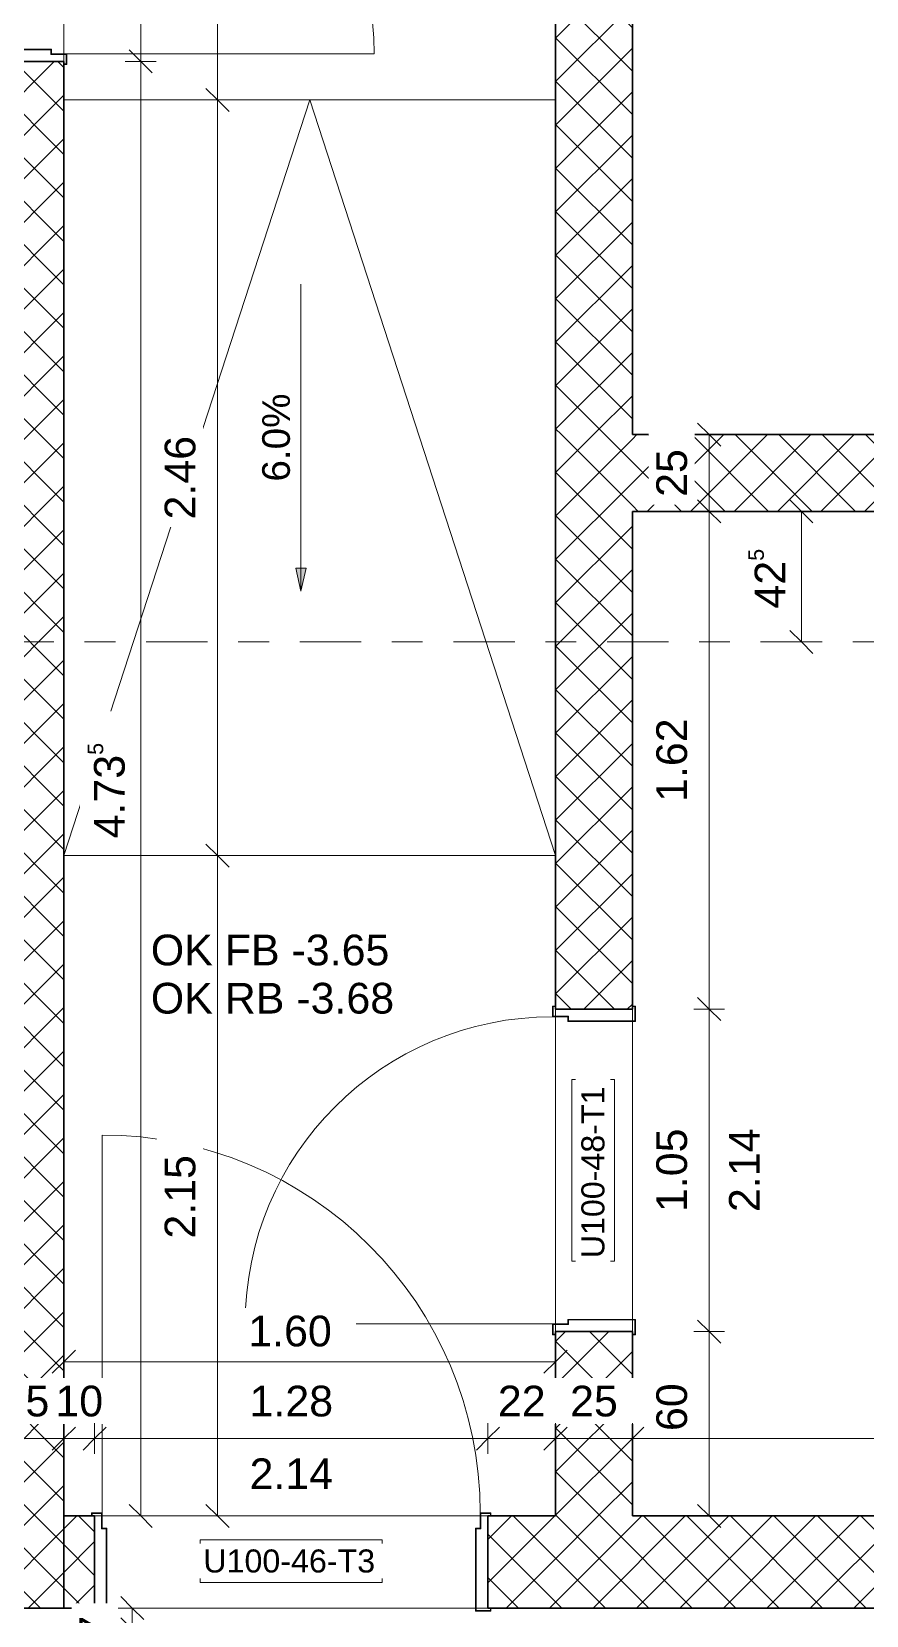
# Model space of a CAD drawing. Header units: metres. Extents: x -35.6 to 33, y -21.5 to 5.9.
# Drawn here: x 16.47 to 19.18, y -2.38 to 2.78 of the extents above; entities that cross this region are included whole.
import ezdxf

# ---------------------------------------------------------------- set-up
doc = ezdxf.new("R2010")
doc.units = ezdxf.units.M
doc.linetypes.add('_Rasterlinie_', pattern=[0.375, 0.2, -0.05, 0.075, -0.05])
doc.linetypes.add('Grundrissdarstellung Sturz', pattern=[0.25, 0.15, -0.05, 0, -0.05])
for name, color, linetype, lineweight in [('A-____-____-DIMS', 7, 'Continuous', 5), ('A-____-____-DIMS-50', 7, 'Continuous', 5), ('A-DETL-GENF-OTLN', 7, 'Continuous', 9), ('A-DOOR-____-IDEN', 7, 'Continuous', 5), ('A-DOOR-____-OTLN', 7, 'Continuous', 9), ('A-DOOR-FRAM-MCUT', 7, 'Continuous', 9), ('A-DOOR-OPNG-OTLN', 7, 'Continuous', 9), ('A-FLOR-____-OTLN', 7, 'Continuous', 9), ('A-WALL-____-MCUT', 7, 'Continuous', 35), ('A-WALL-____-PATT', 7, 'Continuous', 35), ('G-____-____-DIMS', 7, 'Continuous', 5), ('S-GRID-____-OTLN', 7, 'Continuous', 5)]:
    doc.layers.add(name, color=color, linetype=linetype, lineweight=lineweight)
doc.styles.add('Arial', font='arial.ttf', dxfattribs={"height": 0.1})
doc.styles.add('Arial_1', font='arial.ttf', dxfattribs={"height": 0.075})
doc.styles.add('Arial_3', font='arial.ttf', dxfattribs={"height": 0.09})
doc.dimstyles.new('Arial_2_00mm_fein', dxfattribs={"dimscale": 0.3048, "dimtxt": 0.102026, "dimasz": 0.246063, "dimexe": 0.164042, "dimexo": 0.0625, "dimgap": 0.123031, "dimtad": 1, "dimdec": 1, "dimlfac": 100, "dimrnd": 0.5, "dimdsep": 46, "dimtxsty": 'Arial', "dimblk1": 'OBLIQUE', "dimblk2": 'OBLIQUE', "dimsah": 1, "dimcen": 0.09, "dimazin": 0, "dimtfac": 1, "dimtdec": 4, "dimtix": 1, "dimtmove": 2, "dimatfit": 3, "dimfxl": 0.164042, "dimfxlon": 1, "dimtvp": 1, "dimtfill": 1, "dimtolj": 1, "dimtzin": 0, "dimarcsym": 2})
doc.dimstyles.new('Arial_2_00mm_fein_1', dxfattribs={"dimscale": 0.3048, "dimtxt": 0.102026, "dimasz": 0.246063, "dimexe": 0.164042, "dimexo": 0.0625, "dimgap": 0.123031, "dimtad": 1, "dimrnd": 0.005, "dimzin": 0, "dimdsep": 46, "dimtxsty": 'Arial', "dimblk1": 'OBLIQUE', "dimblk2": 'OBLIQUE', "dimsah": 1, "dimcen": 0.09, "dimazin": 0, "dimtfac": 1, "dimtdec": 4, "dimtix": 1, "dimtmove": 0, "dimatfit": 3, "dimfxl": 0.164042, "dimfxlon": 1, "dimtvp": 1, "dimtfill": 1, "dimtolj": 1, "dimtzin": 0, "dimarcsym": 2})
doc.dimstyles.new('Arial_2_00mm_fein_2', dxfattribs={"dimscale": 0.3048, "dimtxt": 0.102026, "dimasz": 0.246063, "dimexe": 0.164042, "dimexo": 0.0625, "dimgap": 0.123031, "dimtad": 1, "dimdec": 1, "dimlfac": 100, "dimrnd": 0.5, "dimdsep": 46, "dimtxsty": 'Arial', "dimblk1": 'OBLIQUE', "dimblk2": 'OBLIQUE', "dimsah": 1, "dimcen": 0.09, "dimazin": 0, "dimtfac": 1, "dimtdec": 4, "dimtix": 1, "dimtmove": 0, "dimatfit": 3, "dimfxl": 0.164042, "dimfxlon": 1, "dimtvp": 1, "dimtfill": 1, "dimtolj": 1, "dimtzin": 0, "dimarcsym": 2})
doc.dimstyles.new('SUB_Rohbau_fein', dxfattribs={"dimscale": 0.3048, "dimtxt": 0.102026, "dimasz": 0.246063, "dimexe": 0.164042, "dimexo": 0.0625, "dimgap": 0.123031, "dimtad": 1, "dimdec": 1, "dimlfac": 100, "dimrnd": 0.5, "dimdsep": 46, "dimtxsty": 'Arial', "dimblk1": 'OBLIQUE', "dimblk2": 'OBLIQUE', "dimsah": 1, "dimcen": 0.09, "dimazin": 0, "dimtfac": 1, "dimtdec": 4, "dimtix": 1, "dimtmove": 0, "dimatfit": 3, "dimfxl": 0.164042, "dimfxlon": 1, "dimtvp": 1, "dimtfill": 1, "dimtolj": 1, "dimtzin": 0, "dimarcsym": 2})
doc.dimstyles.new('SUB_Rohbau_fein_1', dxfattribs={"dimscale": 0.3048, "dimtxt": 0.102026, "dimasz": 0.246063, "dimexe": 0.164042, "dimexo": 0.0625, "dimgap": 0.123031, "dimtad": 1, "dimrnd": 0.005, "dimzin": 0, "dimdsep": 46, "dimtxsty": 'Arial', "dimblk1": 'OBLIQUE', "dimblk2": 'OBLIQUE', "dimsah": 1, "dimcen": 0.09, "dimazin": 0, "dimtfac": 1, "dimtdec": 4, "dimtix": 1, "dimtmove": 0, "dimatfit": 3, "dimfxl": 0.164042, "dimfxlon": 1, "dimtvp": 1, "dimtfill": 1, "dimtolj": 1, "dimtzin": 0, "dimarcsym": 2})
doc.dimstyles.new('SUB_Rohbau_fein_2', dxfattribs={"dimscale": 0.3048, "dimtxt": 0.102026, "dimasz": 0.246063, "dimexe": 0.164042, "dimexo": 0.0625, "dimgap": 0.123031, "dimtad": 1, "dimrnd": 0.005, "dimzin": 0, "dimdsep": 46, "dimtxsty": 'Arial', "dimblk1": 'OBLIQUE', "dimblk2": 'OBLIQUE', "dimsah": 1, "dimcen": 0.09, "dimazin": 0, "dimtfac": 1, "dimtdec": 4, "dimtix": 1, "dimtmove": 2, "dimatfit": 3, "dimfxl": 0.164042, "dimfxlon": 1, "dimtvp": 1, "dimtfill": 1, "dimtolj": 1, "dimtzin": 0, "dimarcsym": 2})
doc.dimstyles.new('SUB_Rohbau_fein_3', dxfattribs={"dimscale": 0.3048, "dimtxt": 0.102026, "dimasz": 0.246063, "dimexe": 0.164042, "dimexo": 0.0625, "dimgap": 0.123031, "dimtad": 1, "dimdec": 1, "dimlfac": 100, "dimrnd": 0.5, "dimdsep": 46, "dimtxsty": 'Arial', "dimblk1": 'OBLIQUE', "dimblk2": 'OBLIQUE', "dimsah": 1, "dimcen": 0.09, "dimazin": 0, "dimtfac": 1, "dimtdec": 4, "dimtix": 1, "dimtmove": 2, "dimatfit": 3, "dimfxl": 0.164042, "dimfxlon": 1, "dimtvp": 1, "dimtfill": 1, "dimtolj": 1, "dimtzin": 0, "dimarcsym": 2})
pattern_1 = [(45, (0, 0), (-0.07071068, 0.07071068), []), (135, (0, 0), (-0.07071068, -0.07071068), [])]

# ---------------------------------------------------------------- blocks, each defined once
blk = doc.blocks.new('TU DF 1 - Stahlzarge - stumpf einschlagend - ML - 1050 x 2140 - EI30-31610276--01_UG_OK_FFB_AF_ru')
at = {"layer": 'A-DOOR-____-OTLN', "linetype": 'Grundrissdarstellung Sturz'}
for p, q in [((-0.525, 0.125), (0.525, 0.125)), ((-0.525, -0.125), (0.525, -0.125))]:
    blk.add_line(p, q, dxfattribs=at)
at = {"layer": 'A-DOOR-FRAM-MCUT'}
for p, q in [((-0.5, 0.135), (-0.535, 0.135)), ((-0.535, 0.135), (-0.535, 0.125)), ((-0.533, 0.125), (-0.533, 0.133)), ((-0.533, 0.133), (-0.502, 0.133)), ((-0.502, 0.133), (-0.502, 0.083)), ((-0.5, 0.085), (-0.5, 0.135)), ((0.535, 0.135), (0.5, 0.135)), ((0.5, 0.135), (0.5, 0.085)), ((0.502, 0.083), (0.502, 0.133)), ((0.502, 0.133), (0.533, 0.133)), ((0.533, 0.133), (0.533, 0.125)), ((0.535, 0.125), (0.535, 0.135)), ((-0.502, 0.083), (-0.487, 0.083)), ((-0.485, 0.085), (-0.5, 0.085)), ((-0.487, 0.083), (-0.487, -0.133)), ((-0.485, -0.135), (-0.485, 0.085)), ((0.5, 0.085), (0.485, 0.085)), ((0.485, 0.085), (0.485, -0.135)), ((0.487, -0.133), (0.487, 0.083)), ((0.487, 0.083), (0.502, 0.083)), ((-0.535, -0.125), (-0.535, -0.135)), ((-0.535, -0.135), (-0.485, -0.135)), ((-0.533, -0.133), (-0.533, -0.125)), ((-0.487, -0.133), (-0.533, -0.133)), ((0.485, -0.135), (0.535, -0.135)), ((0.533, -0.133), (0.487, -0.133)), ((0.533, -0.125), (0.533, -0.133)), ((0.535, -0.135), (0.535, -0.125))]:
    blk.add_line(p, q, dxfattribs=at)
at = {"layer": 'A-DOOR-OPNG-OTLN'}
blk.add_line((0.5, 0.135), (0.5, 1.135), dxfattribs=at)
blk.add_arc((0.5, 0.135), 1, 90, 180, dxfattribs=at)
blk = doc.blocks.new('TU DF 1 - Stahlzarge - stumpf einschlagend - ML - 1280 x 2140 - EI30-selbstschliessend-31610309--01_UG_OK_FFB_AF_ru')
at = {"layer": 'A-DOOR-FRAM-MCUT'}
for p, q in [((-0.65, 0.16), (-0.6, 0.16)), ((-0.65, 0.15), (-0.65, 0.16)), ((-0.648, 0.158), (-0.648, 0.15)), ((-0.602, 0.158), (-0.648, 0.158)), ((-0.602, -0.108), (-0.602, 0.158)), ((-0.6, 0.16), (-0.6, -0.11)), ((0.6, 0.16), (0.65, 0.16)), ((0.6, -0.11), (0.6, 0.16)), ((0.602, 0.158), (0.602, -0.108)), ((0.648, 0.158), (0.602, 0.158)), ((0.648, 0.15), (0.648, 0.158)), ((0.65, 0.16), (0.65, 0.15)), ((-0.65, -0.16), (-0.65, -0.15)), ((-0.648, -0.15), (-0.648, -0.158)), ((-0.617, -0.108), (-0.602, -0.108)), ((-0.617, -0.158), (-0.617, -0.108)), ((-0.615, -0.11), (-0.615, -0.16)), ((-0.6, -0.11), (-0.615, -0.11)), ((0.615, -0.11), (0.6, -0.11)), ((0.602, -0.108), (0.617, -0.108)), ((0.615, -0.16), (0.615, -0.11)), ((0.617, -0.108), (0.617, -0.158)), ((0.648, -0.158), (0.648, -0.15)), ((0.65, -0.15), (0.65, -0.16)), ((-0.615, -0.16), (-0.65, -0.16)), ((-0.648, -0.158), (-0.617, -0.158)), ((0.65, -0.16), (0.615, -0.16)), ((0.617, -0.158), (0.648, -0.158))]:
    blk.add_line(p, q, dxfattribs=at)
at = {"layer": 'A-DOOR-OPNG-OTLN'}
blk.add_line((0.615, -0.16), (0.615, -1.39), dxfattribs=at)
blk.add_arc((0.615, -0.16), 1.23, 180, 270, dxfattribs=at)
blk = doc.blocks.new('TU DF 1 - Stahlzarge - stumpf einschlagend - ML - 1050 x 2140 - EI30-31636226--01_UG_OK_FFB_AF_ru')
at = {"layer": 'A-DOOR-____-OTLN', "linetype": 'Grundrissdarstellung Sturz'}
for p, q in [((-0.525, 0.125), (0.525, 0.125)), ((-0.525, -0.125), (0.525, -0.125))]:
    blk.add_line(p, q, dxfattribs=at)
at = {"layer": 'A-DOOR-FRAM-MCUT'}
for p, q in [((-0.535, 0.135), (-0.485, 0.135)), ((-0.535, 0.125), (-0.535, 0.135)), ((-0.533, 0.133), (-0.533, 0.125)), ((-0.487, 0.133), (-0.533, 0.133)), ((-0.487, -0.083), (-0.487, 0.133)), ((-0.485, 0.135), (-0.485, -0.085)), ((0.485, 0.135), (0.535, 0.135)), ((0.485, -0.085), (0.485, 0.135)), ((0.487, 0.133), (0.487, -0.083)), ((0.533, 0.133), (0.487, 0.133)), ((0.533, 0.125), (0.533, 0.133)), ((0.535, 0.135), (0.535, 0.125)), ((-0.502, -0.083), (-0.487, -0.083)), ((-0.502, -0.133), (-0.502, -0.083)), ((-0.5, -0.085), (-0.5, -0.135)), ((-0.485, -0.085), (-0.5, -0.085)), ((0.5, -0.085), (0.485, -0.085)), ((0.487, -0.083), (0.502, -0.083)), ((0.5, -0.135), (0.5, -0.085)), ((0.502, -0.083), (0.502, -0.133)), ((-0.535, -0.135), (-0.535, -0.125)), ((-0.5, -0.135), (-0.535, -0.135)), ((-0.533, -0.125), (-0.533, -0.133)), ((-0.533, -0.133), (-0.502, -0.133)), ((0.535, -0.135), (0.5, -0.135)), ((0.502, -0.133), (0.533, -0.133)), ((0.533, -0.133), (0.533, -0.125)), ((0.535, -0.125), (0.535, -0.135))]:
    blk.add_line(p, q, dxfattribs=at)
at = {"layer": 'A-DOOR-OPNG-OTLN'}
blk.add_line((0.5, -0.135), (0.5, -1.135), dxfattribs=at)
blk.add_arc((0.5, -0.135), 1, 180, 270, dxfattribs=at)
blk = doc.blocks.new('Rampenpfeil - Regulär-33622988--01_UG_OK_FFB_AF_ru')
at = {"layer": 'A-DETL-GENF-OTLN'}
for p, q in [((2.4603, 0.8), (0, 1.6)), ((0, 0), (2.4603, 0.8))]:
    blk.add_line(p, q, dxfattribs=at)
blk = doc.blocks.new('DIMBLOCK25--01_UG_OK_FFB_AF_ru')
at = {"layer": 'A-____-____-DIMS-50'}
for p, q in [((18.672, -1.4534), (18.6345, -1.4159)), ((18.672, -1.4534), (18.622, -1.4534)), ((18.672, -2.0534), (18.672, -1.4534)), ((18.672, -1.4534), (18.7095, -1.4909)), ((18.672, -1.4534), (18.722, -1.4534)), ((18.672, -2.0534), (18.622, -2.0534)), ((18.672, -2.0534), (18.6345, -2.0159)), ((18.672, -2.0534), (18.7095, -2.0909)), ((18.672, -2.0534), (18.722, -2.0534))]:
    blk.add_line(p, q, dxfattribs=at)
at = {"layer": 'A-____-____-DIMS-50', "color": 0, "insert": (18.5, -1.777), "char_height": 0.1, "width": 0.186088, "attachment_point": 1, "rotation": 90, "line_spacing_factor": 0.941778, "style": 'Arial', "bg_fill": 3, "box_fill_scale": 1.25, "bg_fill_color": 256, "bg_fill_true_color": 13158600, "bg_fill_transparency": 0}
blk.add_mtext('60', dxfattribs=at)
blk = doc.blocks.new('_Oblique')
at = {"color": 0, "linetype": 'ByBlock', "lineweight": -2}
blk.add_line((-0.5, -0.5), (0.5, 0.5), dxfattribs=at)
blk = doc.blocks.new('DIMBLOCK26--01_UG_OK_FFB_AF_ru')
at = {"layer": 'A-____-____-DIMS-50'}
for p, q in [((18.672, -0.4034), (18.622, -0.4034)), ((18.672, -0.4034), (18.6345, -0.3659)), ((18.672, -1.4534), (18.672, -0.4034)), ((18.672, -0.4034), (18.7095, -0.4409)), ((18.672, -0.4034), (18.722, -0.4034)), ((18.672, -1.4534), (18.6345, -1.4159)), ((18.672, -1.4534), (18.622, -1.4534)), ((18.672, -1.4534), (18.7095, -1.4909)), ((18.672, -1.4534), (18.722, -1.4534))]:
    blk.add_line(p, q, dxfattribs=at)
at = {"layer": 'A-____-____-DIMS-50', "color": 0, "char_height": 0.1, "width": 0.325653, "attachment_point": 1, "rotation": 90, "line_spacing_factor": 0.941778, "style": 'Arial', "bg_fill": 3, "box_fill_scale": 1.25, "bg_fill_color": 256, "bg_fill_true_color": 13158600, "bg_fill_transparency": 0}
for s, insert in [('1.05', (18.5, -1.0641)), ('2.14', (18.7366, -1.0641))]:
    blk.add_mtext(s, dxfattribs=dict(at, insert=insert))
blk = doc.blocks.new('DIMBLOCK27--01_UG_OK_FFB_AF_ru')
at = {"layer": 'A-____-____-DIMS-50'}
for p, q in [((18.672, 1.2166), (18.6345, 1.2541)), ((18.672, 1.2166), (18.622, 1.2166)), ((18.672, -0.4034), (18.672, 1.2166)), ((18.672, 1.2166), (18.7095, 1.1791)), ((18.672, 1.2166), (18.722, 1.2166)), ((18.672, -0.4034), (18.622, -0.4034)), ((18.672, -0.4034), (18.6345, -0.3659)), ((18.672, -0.4034), (18.7095, -0.4409)), ((18.672, -0.4034), (18.722, -0.4034))]:
    blk.add_line(p, q, dxfattribs=at)
at = {"layer": 'A-____-____-DIMS-50', "color": 0, "insert": (18.5, 0.2709), "char_height": 0.1, "width": 0.325653, "attachment_point": 1, "rotation": 90, "line_spacing_factor": 0.941778, "style": 'Arial', "bg_fill": 3, "box_fill_scale": 1.25, "bg_fill_color": 256, "bg_fill_true_color": 13158600, "bg_fill_transparency": 0}
blk.add_mtext('1.62', dxfattribs=at)
blk = doc.blocks.new('DIMBLOCK28--01_UG_OK_FFB_AF_ru')
at = {"layer": 'A-____-____-DIMS-50'}
for p, q in [((18.672, 1.4666), (18.6345, 1.5041)), ((18.672, 1.4666), (18.622, 1.4666)), ((18.672, 1.2166), (18.672, 1.4666)), ((18.672, 1.4666), (18.7095, 1.4291)), ((18.672, 1.4666), (18.722, 1.4666)), ((18.672, 1.2166), (18.6345, 1.2541)), ((18.672, 1.2166), (18.622, 1.2166)), ((18.672, 1.2166), (18.7095, 1.1791)), ((18.672, 1.2166), (18.722, 1.2166))]:
    blk.add_line(p, q, dxfattribs=at)
at = {"layer": 'A-____-____-DIMS-50', "color": 0, "insert": (18.5, 1.264), "char_height": 0.1, "width": 0.186088, "attachment_point": 1, "rotation": 90, "line_spacing_factor": 0.941778, "style": 'Arial', "bg_fill": 3, "box_fill_scale": 1.25, "bg_fill_color": 256, "bg_fill_true_color": 13158600, "bg_fill_transparency": 0}
blk.add_mtext('25', dxfattribs=at)
blk = doc.blocks.new('DIMBLOCK29--01_UG_OK_FFB_AF_ru')
at = {"layer": 'A-____-____-DIMS-50'}
for p, q in [((16.822, 2.6814), (16.772, 2.6814)), ((16.822, 2.6814), (16.7845, 2.7189)), ((16.822, -2.0534), (16.822, 2.6814)), ((16.822, 2.6814), (16.8595, 2.6439)), ((16.822, 2.6814), (16.872, 2.6814)), ((16.822, -2.0534), (16.772, -2.0534)), ((16.822, -2.0534), (16.7845, -2.0159)), ((16.822, -2.0534), (16.8595, -2.0909)), ((16.822, -2.0534), (16.872, -2.0534))]:
    blk.add_line(p, q, dxfattribs=at)
at = {"layer": 'A-____-____-DIMS-50', "color": 0, "insert": (16.65, 0.1523), "char_height": 0.1, "width": 0.388091, "attachment_point": 1, "rotation": 90, "line_spacing_factor": 0.941778, "style": 'Arial', "bg_fill": 3, "box_fill_scale": 1.25, "bg_fill_color": 256, "bg_fill_true_color": 13158600, "bg_fill_transparency": 0}
blk.add_mtext('4.73\\A2\\H0.5x;\\S5^  ;\\H2x;', dxfattribs=at)
blk = doc.blocks.new('DIMBLOCK30--01_UG_OK_FFB_AF_ru')
at = {"layer": 'A-____-____-DIMS-50'}
for p, q in [((16.822, 3.7314), (16.7845, 3.7689)), ((16.822, 3.7314), (16.772, 3.7314)), ((16.822, 2.6814), (16.822, 3.7314)), ((16.822, 3.7314), (16.8595, 3.6939)), ((16.822, 3.7314), (16.872, 3.7314)), ((16.822, 2.6814), (16.772, 2.6814)), ((16.822, 2.6814), (16.7845, 2.7189)), ((16.822, 2.6814), (16.8595, 2.6439)), ((16.822, 2.6814), (16.872, 2.6814))]:
    blk.add_line(p, q, dxfattribs=at)
at = {"layer": 'A-____-____-DIMS-50', "color": 0, "insert": (16.65, 3.0707), "char_height": 0.1, "width": 0.325653, "attachment_point": 1, "rotation": 90, "line_spacing_factor": 0.941778, "style": 'Arial', "bg_fill": 3, "box_fill_scale": 1.25, "bg_fill_color": 256, "bg_fill_true_color": 13158600, "bg_fill_transparency": 0}
blk.add_mtext('1.05', dxfattribs=at)
blk = doc.blocks.new('DIMBLOCK31--01_UG_OK_FFB_AF_ru')
at = {"layer": 'A-____-____-DIMS-50'}
for p, q in [((17.072, 3.9564), (17.0345, 3.9939)), ((17.072, 3.9564), (17.022, 3.9564)), ((17.072, 3.9564), (17.072, 2.5561)), ((17.072, 3.9564), (17.1095, 3.9189)), ((17.072, 3.9564), (17.122, 3.9564)), ((17.072, 2.5561), (17.0345, 2.5936)), ((17.072, 2.5561), (17.022, 2.5561)), ((17.072, 2.5561), (17.1095, 2.5186)), ((17.072, 2.5561), (17.122, 2.5561))]:
    blk.add_line(p, q, dxfattribs=at)
at = {"layer": 'A-____-____-DIMS-50', "color": 0, "insert": (16.9, 3.1206), "char_height": 0.1, "width": 0.325653, "attachment_point": 1, "rotation": 90, "line_spacing_factor": 0.941778, "style": 'Arial', "bg_fill": 3, "box_fill_scale": 1.25, "bg_fill_color": 256, "bg_fill_true_color": 13158600, "bg_fill_transparency": 0}
blk.add_mtext('1.40', dxfattribs=at)
blk = doc.blocks.new('DIMBLOCK32--01_UG_OK_FFB_AF_ru')
at = {"layer": 'A-____-____-DIMS-50'}
for p, q in [((17.072, 2.5561), (17.0345, 2.5936)), ((17.072, 2.5561), (17.022, 2.5561)), ((17.072, 2.5561), (17.072, 0.0961)), ((17.072, 2.5561), (17.1095, 2.5186)), ((17.072, 2.5561), (17.122, 2.5561)), ((17.072, 0.0961), (17.0345, 0.1336)), ((17.072, 0.0961), (17.022, 0.0961)), ((17.072, 0.0961), (17.1095, 0.0586)), ((17.072, 0.0961), (17.122, 0.0961))]:
    blk.add_line(p, q, dxfattribs=at)
at = {"layer": 'A-____-____-DIMS-50', "color": 0, "insert": (16.9, 1.1904), "char_height": 0.1, "width": 0.325653, "attachment_point": 1, "rotation": 90, "line_spacing_factor": 0.941778, "style": 'Arial', "bg_fill": 3, "box_fill_scale": 1.25, "bg_fill_color": 256, "bg_fill_true_color": 13158600, "bg_fill_transparency": 0}
blk.add_mtext('2.46', dxfattribs=at)
blk = doc.blocks.new('DIMBLOCK33--01_UG_OK_FFB_AF_ru')
at = {"layer": 'A-____-____-DIMS-50'}
for p, q in [((17.072, 0.0961), (17.0345, 0.1336)), ((17.072, 0.0961), (17.022, 0.0961)), ((17.072, 0.0961), (17.072, -2.0534)), ((17.072, 0.0961), (17.1095, 0.0586)), ((17.072, 0.0961), (17.122, 0.0961)), ((17.072, -2.0534), (17.022, -2.0534)), ((17.072, -2.0534), (17.0345, -2.0159)), ((17.072, -2.0534), (17.1095, -2.0909)), ((17.072, -2.0534), (17.122, -2.0534))]:
    blk.add_line(p, q, dxfattribs=at)
at = {"layer": 'A-____-____-DIMS-50', "color": 0, "insert": (16.9, -1.1506), "char_height": 0.1, "width": 0.325653, "attachment_point": 1, "rotation": 90, "line_spacing_factor": 0.941778, "style": 'Arial', "bg_fill": 3, "box_fill_scale": 1.25, "bg_fill_color": 256, "bg_fill_true_color": 13158600, "bg_fill_transparency": 0}
blk.add_mtext('2.15', dxfattribs=at)
blk = doc.blocks.new('DIMBLOCK50--01_UG_OK_FFB_AF_ru')
at = {"layer": 'A-____-____-DIMS-50'}
for p, q in [((16.322, -1.8015), (16.322, -1.7515)), ((16.572, -1.8015), (16.572, -1.7515)), ((16.322, -1.8015), (16.2845, -1.839)), ((16.322, -1.8015), (16.3595, -1.764)), ((16.322, -1.8015), (16.572, -1.8015)), ((16.322, -1.8015), (16.322, -1.8515)), ((16.572, -1.8015), (16.5345, -1.839)), ((16.572, -1.8015), (16.6095, -1.764)), ((16.572, -1.8015), (16.572, -1.8515))]:
    blk.add_line(p, q, dxfattribs=at)
at = {"layer": 'A-____-____-DIMS-50', "color": 0, "insert": (16.3694, -1.6294), "char_height": 0.1, "width": 0.186088, "attachment_point": 1, "line_spacing_factor": 0.941778, "style": 'Arial', "bg_fill": 3, "box_fill_scale": 1.25, "bg_fill_color": 256, "bg_fill_true_color": 13158600, "bg_fill_transparency": 0}
blk.add_mtext('25', dxfattribs=at)
blk = doc.blocks.new('DIMBLOCK51--01_UG_OK_FFB_AF_ru')
at = {"layer": 'A-____-____-DIMS-50'}
for p, q in [((16.572, -1.8015), (16.572, -1.7515)), ((16.672, -1.8015), (16.672, -1.7515)), ((16.572, -1.8015), (16.5345, -1.839)), ((16.572, -1.8015), (16.6095, -1.764)), ((16.572, -1.8015), (16.672, -1.8015)), ((16.572, -1.8015), (16.572, -1.8515)), ((16.672, -1.8015), (16.6345, -1.839)), ((16.672, -1.8015), (16.7095, -1.764)), ((16.672, -1.8015), (16.672, -1.8515))]:
    blk.add_line(p, q, dxfattribs=at)
at = {"layer": 'A-____-____-DIMS-50', "color": 0, "insert": (16.5444, -1.6294), "char_height": 0.1, "width": 0.186088, "attachment_point": 1, "line_spacing_factor": 0.941778, "style": 'Arial', "bg_fill": 3, "box_fill_scale": 1.25, "bg_fill_color": 256, "bg_fill_true_color": 13158600, "bg_fill_transparency": 0}
blk.add_mtext('10', dxfattribs=at)
blk = doc.blocks.new('DIMBLOCK52--01_UG_OK_FFB_AF_ru')
at = {"layer": 'A-____-____-DIMS-50'}
for p, q in [((16.672, -1.8015), (16.672, -1.7515)), ((17.952, -1.8015), (17.952, -1.7515)), ((16.672, -1.8015), (16.6345, -1.839)), ((16.672, -1.8015), (16.7095, -1.764)), ((16.672, -1.8015), (17.952, -1.8015)), ((16.672, -1.8015), (16.672, -1.8515)), ((17.952, -1.8015), (17.9145, -1.839)), ((17.952, -1.8015), (17.9895, -1.764)), ((17.952, -1.8015), (17.952, -1.8515))]:
    blk.add_line(p, q, dxfattribs=at)
at = {"layer": 'A-____-____-DIMS-50', "color": 0, "char_height": 0.1, "width": 0.325653, "attachment_point": 1, "line_spacing_factor": 0.941778, "style": 'Arial', "bg_fill": 3, "box_fill_scale": 1.25, "bg_fill_color": 256, "bg_fill_true_color": 13158600, "bg_fill_transparency": 0}
for s, insert in [('1.28', (17.1763, -1.6294)), ('2.14', (17.1763, -1.8661))]:
    blk.add_mtext(s, dxfattribs=dict(at, insert=insert))
blk = doc.blocks.new('DIMBLOCK53--01_UG_OK_FFB_AF_ru')
at = {"layer": 'A-____-____-DIMS-50'}
for p, q in [((17.952, -1.8015), (17.952, -1.7515)), ((18.172, -1.8015), (18.172, -1.7515)), ((17.952, -1.8015), (17.9145, -1.839)), ((17.952, -1.8015), (17.9895, -1.764)), ((17.952, -1.8015), (18.172, -1.8015)), ((17.952, -1.8015), (17.952, -1.8515)), ((18.172, -1.8015), (18.1345, -1.839)), ((18.172, -1.8015), (18.2095, -1.764)), ((18.172, -1.8015), (18.172, -1.8515))]:
    blk.add_line(p, q, dxfattribs=at)
at = {"layer": 'A-____-____-DIMS-50', "color": 0, "insert": (17.9844, -1.6294), "char_height": 0.1, "width": 0.186088, "attachment_point": 1, "line_spacing_factor": 0.941778, "style": 'Arial', "bg_fill": 3, "box_fill_scale": 1.25, "bg_fill_color": 256, "bg_fill_true_color": 13158600, "bg_fill_transparency": 0}
blk.add_mtext('22', dxfattribs=at)
blk = doc.blocks.new('DIMBLOCK54--01_UG_OK_FFB_AF_ru')
at = {"layer": 'A-____-____-DIMS-50'}
for p, q in [((18.172, -1.8015), (18.172, -1.7515)), ((18.422, -1.8015), (18.422, -1.7515)), ((18.172, -1.8015), (18.1345, -1.839)), ((18.172, -1.8015), (18.2095, -1.764)), ((18.172, -1.8015), (18.422, -1.8015)), ((18.172, -1.8015), (18.172, -1.8515)), ((18.422, -1.8015), (18.3845, -1.839)), ((18.422, -1.8015), (18.4595, -1.764)), ((18.422, -1.8015), (18.422, -1.8515))]:
    blk.add_line(p, q, dxfattribs=at)
at = {"layer": 'A-____-____-DIMS-50', "color": 0, "insert": (18.2194, -1.6294), "char_height": 0.1, "width": 0.186088, "attachment_point": 1, "line_spacing_factor": 0.941778, "style": 'Arial', "bg_fill": 3, "box_fill_scale": 1.25, "bg_fill_color": 256, "bg_fill_true_color": 13158600, "bg_fill_transparency": 0}
blk.add_mtext('25', dxfattribs=at)
blk = doc.blocks.new('DIMBLOCK55--01_UG_OK_FFB_AF_ru')
at = {"layer": 'A-____-____-DIMS-50'}
for p, q in [((18.422, -1.8015), (18.422, -1.7515)), ((25.452, -1.8015), (25.452, -1.7515)), ((18.422, -1.8015), (18.3845, -1.839)), ((18.422, -1.8015), (18.4595, -1.764)), ((18.422, -1.8015), (25.452, -1.8015)), ((18.422, -1.8015), (18.422, -1.8515)), ((25.452, -1.8015), (25.4145, -1.839)), ((25.452, -1.8015), (25.4895, -1.764)), ((25.452, -1.8015), (25.452, -1.8515))]:
    blk.add_line(p, q, dxfattribs=at)
at = {"layer": 'A-____-____-DIMS-50', "color": 0, "insert": (21.8013, -1.6294), "char_height": 0.1, "width": 0.325653, "attachment_point": 1, "line_spacing_factor": 0.941778, "style": 'Arial', "bg_fill": 3, "box_fill_scale": 1.25, "bg_fill_color": 256, "bg_fill_true_color": 13158600, "bg_fill_transparency": 0}
blk.add_mtext('7.03', dxfattribs=at)
blk = doc.blocks.new('DIMBLOCK57--01_UG_OK_FFB_AF_ru')
at = {"layer": 'A-____-____-DIMS-50'}
for p, q in [((16.572, -1.5515), (16.572, -1.5015)), ((16.572, -1.5515), (16.6095, -1.514)), ((18.172, -1.5515), (18.172, -1.5015)), ((18.172, -1.5515), (18.2095, -1.514)), ((16.572, -1.5515), (16.5345, -1.589)), ((16.572, -1.5515), (18.172, -1.5515)), ((16.572, -1.5515), (16.572, -1.6015)), ((18.172, -1.5515), (18.1345, -1.589)), ((18.172, -1.5515), (18.172, -1.6015))]:
    blk.add_line(p, q, dxfattribs=at)
at = {"layer": 'A-____-____-DIMS-50', "color": 0, "insert": (17.1721, -1.4014), "char_height": 0.1, "width": 0.325653, "attachment_point": 1, "line_spacing_factor": 0.941778, "style": 'Arial', "bg_fill": 3, "box_fill_scale": 1.25, "bg_fill_color": 256, "bg_fill_true_color": 13158600, "bg_fill_transparency": 0}
blk.add_mtext('1.60', dxfattribs=at)
blk = doc.blocks.new('DIMBLOCK265--01_UG_OK_FFB_AF_ru')
at = {"layer": 'A-____-____-DIMS-50'}
for p, q in [((16.7947, -2.3534), (16.7572, -2.3159)), ((16.7947, -2.3534), (16.7447, -2.3534)), ((16.7947, -2.4229), (16.7947, -2.3534)), ((16.7947, -2.3534), (16.8322, -2.3909)), ((16.7947, -2.3534), (16.8447, -2.3534)), ((16.7947, -2.4229), (16.7447, -2.4229)), ((16.7947, -2.4229), (16.7572, -2.3854)), ((16.7947, -2.4229), (16.8322, -2.4604)), ((16.7947, -2.4229), (16.8447, -2.4229))]:
    blk.add_line(p, q, dxfattribs=at)
at = {"layer": 'A-____-____-DIMS-50', "color": 0, "insert": (16.6227, -2.4562), "char_height": 0.1, "width": 0.093044, "attachment_point": 1, "rotation": 90, "line_spacing_factor": 0.941778, "style": 'Arial', "bg_fill": 3, "box_fill_scale": 1.25, "bg_fill_color": 256, "bg_fill_true_color": 13158600, "bg_fill_transparency": 0}
blk.add_mtext('7', dxfattribs=at)
blk = doc.blocks.new('DIMBLOCK419--01_UG_OK_FFB_AF_ru')
at = {"layer": 'A-____-____-DIMS-50'}
for p, q in [((18.972, 1.2166), (18.9345, 1.2541)), ((18.972, 1.2166), (18.922, 1.2166)), ((18.972, 0.7916), (18.972, 1.2166)), ((18.972, 1.2166), (19.0095, 1.1791)), ((18.972, 1.2166), (19.022, 1.2166)), ((18.972, 0.7916), (18.9345, 0.8291)), ((18.972, 0.7916), (18.922, 0.7916)), ((18.972, 0.7916), (19.0095, 0.7541)), ((18.972, 0.7916), (19.022, 0.7916))]:
    blk.add_line(p, q, dxfattribs=at)
at = {"layer": 'A-____-____-DIMS-50', "color": 0, "insert": (18.8, 0.9005), "char_height": 0.1, "width": 0.248525, "attachment_point": 1, "rotation": 90, "line_spacing_factor": 0.941778, "style": 'Arial', "bg_fill": 3, "box_fill_scale": 1.25, "bg_fill_color": 256, "bg_fill_true_color": 13158600, "bg_fill_transparency": 0}
blk.add_mtext('42\\A2\\H0.5x;\\S5^  ;\\H2x;', dxfattribs=at)

msp = doc.modelspace()

# ---------------------------------------------------------------- hatches: boundary and pattern name
at = {"layer": 'A-WALL-____-PATT', "lineweight": 9}
h = msp.add_hatch(dxfattribs=at)
h.set_pattern_fill('FP_1', color=256, style=0, pattern_type=2)
h.set_pattern_definition(pattern_1)
h.paths.add_polyline_path([(16.322, -2.3534), (16.572, -2.3534), (16.572, 2.6814), (16.322, 2.6814), (16.322, -2.3534)])
h.paths.add_polyline_path([(16.5046, 3.7314), (16.572, 3.7314), (16.572, 4.6615), (16.322, 4.6615), (16.322, 3.7314)])
h = msp.add_hatch(dxfattribs=at)
h.set_pattern_fill('FP_1', color=256, style=0, pattern_type=2)
h.set_pattern_definition(pattern_1)
h.paths.add_polyline_path([(18.172, 1.4666), (18.422, 1.4666), (18.422, 4.6615), (18.172, 4.6615), (18.172, 2.5561)])
h = msp.add_hatch(dxfattribs=at)
h.set_pattern_fill('FP_1', color=256, style=0, pattern_type=2)
h.set_pattern_definition(pattern_1)
h.paths.add_polyline_path([(18.172, -2.0534), (18.422, -2.0534), (18.422, -1.4534), (18.172, -1.4534), (18.172, -1.8387)])
h.paths.add_polyline_path([(18.422, -0.4034), (18.422, 1.4666), (18.172, 1.4666), (18.172, -0.4034), (18.2827, -0.4034)])
h = msp.add_hatch(dxfattribs=at)
h.set_pattern_fill('FP_1', color=256, style=0, pattern_type=2)
h.set_pattern_definition(pattern_1)
h.paths.add_polyline_path([(18.422, 1.2166), (25.452, 1.2166), (25.452, 1.4666), (18.422, 1.4666), (18.422, 1.4114)])
h = msp.add_hatch(dxfattribs=at)
h.set_pattern_fill('FP_1', color=256, style=0, pattern_type=2)
h.set_pattern_definition(pattern_1)
h.paths.add_polyline_path([(18.047, -2.3534), (18.172, -2.3534), (18.172, -2.0534), (17.952, -2.0534), (17.952, -2.3534)])
h.paths.add_polyline_path([(16.572, -2.3534), (16.672, -2.3534), (16.672, -2.0534), (16.572, -2.0534)])
h = msp.add_hatch(dxfattribs=at)
h.set_pattern_fill('FP_1', color=256, style=0, pattern_type=2)
h.set_pattern_definition(pattern_1)
h.paths.add_polyline_path([(25.452, -2.3534), (25.452, -2.0534), (18.172, -2.0534), (18.172, -2.3534), (24.5217, -2.3534)])
at = {"layer": 'G-____-____-DIMS'}
msp.add_hatch(color=256, dxfattribs=at).paths.add_polyline_path([(17.3436, 0.9566), (17.3602, 1.0316), (17.327, 1.0316)])

# ---------------------------------------------------------------- linework, layer by layer
at = {"layer": 'A-DOOR-____-IDEN', "flags": 128}
for points in [[(18.2252, -1.2245), (18.2252, -0.6325), (18.3642, -0.6325), (18.3642, -1.2245)], [(17.0159, -2.1316), (17.6079, -2.1316), (17.6079, -2.2706), (17.0159, -2.2706)]]:
    msp.add_lwpolyline(points, close=True, dxfattribs=at)
at = {"layer": 'A-FLOR-____-OTLN'}
for p, q in [((16.572, 2.7064), (16.572, 3.7064)), ((16.572, 2.6814), (16.572, 2.7044)), ((18.172, 2.5561), (16.572, 2.5561)), ((18.172, 0.0961), (16.572, 0.0961)), ((18.172, -0.4034), (18.172, -0.4264)), ((18.422, -0.4034), (18.422, -0.4414)), ((18.172, -0.4284), (18.172, -1.4284)), ((18.422, -0.4434), (18.422, -1.4135)), ((18.172, -1.4304), (18.172, -1.4534)), ((18.422, -1.4154), (18.422, -1.4534)), ((16.695, -2.0534), (16.672, -2.0534)), ((17.927, -2.0534), (16.697, -2.0534)), ((17.952, -2.0534), (17.929, -2.0534)), ((16.672, -2.3534), (16.71, -2.3534)), ((16.7119, -2.3534), (17.9121, -2.3534)), ((17.914, -2.3534), (17.952, -2.3534))]:
    msp.add_line(p, q, dxfattribs=at)
at = {"layer": 'A-WALL-____-MCUT'}
for p, q in [((18.172, 4.6615), (18.172, -0.4034)), ((18.422, 1.4666), (18.422, 4.6615)), ((16.572, 2.6814), (16.322, 2.6814)), ((16.572, 2.6814), (16.572, -2.3534)), ((25.452, 1.4666), (18.422, 1.4666)), ((18.422, -0.4034), (18.422, 1.2166)), ((18.422, 1.2166), (25.452, 1.2166)), ((18.172, -0.4034), (18.422, -0.4034)), ((18.422, -1.4534), (18.172, -1.4534)), ((18.172, -1.4534), (18.172, -2.0534)), ((18.422, -2.0534), (18.422, -1.4534)), ((16.672, -2.0534), (16.572, -2.0534)), ((16.672, -2.3534), (16.672, -2.0534)), ((18.172, -2.0534), (17.952, -2.0534)), ((17.952, -2.0534), (17.952, -2.3534)), ((25.452, -2.0534), (18.422, -2.0534)), ((16.322, -2.3534), (16.572, -2.3534)), ((16.572, -2.3534), (16.672, -2.3534)), ((17.952, -2.3534), (25.452, -2.3534))]:
    msp.add_line(p, q, dxfattribs=at)
at = {"layer": 'G-____-____-DIMS'}
for p, q in [((17.3602, 1.0316), (17.327, 1.0316)), ((17.327, 1.0316), (17.3436, 0.9566)), ((17.3436, 0.9566), (17.3602, 1.0316))]:
    msp.add_line(p, q, dxfattribs=at)
at = {"layer": 'S-GRID-____-OTLN', "color": 8, "linetype": '_Rasterlinie_', "true_color": 0x808080}
for p, q in [((-34.6604, 0.7916), (27.9515, 0.7916)), ((-34.6604, -2.3534), (27.9515, -2.3534))]:
    msp.add_line(p, q, dxfattribs=at)

# ---------------------------------------------------------------- block references
at = {"layer": 'A-DETL-GENF-OTLN', "rotation": 90}
msp.add_blockref('Rampenpfeil - Regulär-33622988--01_UG_OK_FFB_AF_ru', (18.172, 0.0961), dxfattribs=at)
at = {"layer": 'A-DOOR-____-OTLN'}
for name, p, rotation in [('TU DF 1 - Stahlzarge - stumpf einschlagend - ML - 1050 x 2140 - EI30-31610276--01_UG_OK_FFB_AF_ru', (16.447, 3.2064), 270), ('TU DF 1 - Stahlzarge - stumpf einschlagend - ML - 1050 x 2140 - EI30-31636226--01_UG_OK_FFB_AF_ru', (18.297, -0.9284), 269.9999999999999), ('TU DF 1 - Stahlzarge - stumpf einschlagend - ML - 1280 x 2140 - EI30-selbstschliessend-31610309--01_UG_OK_FFB_AF_ru', (17.312, -2.2034), 180)]:
    msp.add_blockref(name, p, dxfattribs=dict(at, rotation=rotation))

# ---------------------------------------------------------------- texts
at = {"layer": 'G-____-____-DIMS', "insert": (16.855, -0.161), "char_height": 0.1, "width": 0.946353, "attachment_point": 1, "line_spacing_factor": 0.941778, "style": 'Arial'}
msp.add_mtext('OK FB -3.65\\POK RB -3.68', dxfattribs=at)

# ---------------------------------------------------------------- next in the draw order: texts
at = {"layer": 'A-DOOR-____-IDEN', "insert": (18.2561, -1.2145), "char_height": 0.075, "width": 0.689451, "attachment_point": 1, "rotation": 90, "style": 'Arial_1', "bg_fill": 3, "box_fill_scale": 1.25, "bg_fill_color": 256, "bg_fill_true_color": 13158600, "bg_fill_transparency": 0}
msp.add_mtext('U100-48-T1', dxfattribs=at)
at = {"layer": 'A-DOOR-____-IDEN', "insert": (17.0259, -2.1625), "char_height": 0.075, "width": 0.689451, "attachment_point": 1, "style": 'Arial_1', "bg_fill": 3, "box_fill_scale": 1.25, "bg_fill_color": 256, "bg_fill_true_color": 13158600, "bg_fill_transparency": 0}
msp.add_mtext('U100-46-T3', dxfattribs=at)
at = {"layer": 'G-____-____-DIMS', "insert": (17.2175, 1.3138), "char_height": 0.09, "width": 0.342666, "attachment_point": 1, "rotation": 90, "line_spacing_factor": 0.941778, "style": 'Arial_3', "bg_fill": 3, "box_fill_scale": 1.25, "bg_fill_color": 256, "bg_fill_true_color": 13158600, "bg_fill_transparency": 0}
msp.add_mtext('6.0%', dxfattribs=at)

# ---------------------------------------------------------------- next in the draw order: dimensions: what is measured, and where the dimension line sits
at = {"layer": 'A-____-____-DIMS'}
for base, p1, p2, text, dimstyle, override, picture, middle in [((16.822, 2.6814), (16.772, -2.0534), (16.772, 2.6814), '\\A1;4.73\\Q;{\\A1;{\\H0.5x;\\S5^ ;}}', 'SUB_Rohbau_fein_1', {"dimpost": '<>', "dimfxl": 4.734856}, 'DIMBLOCK29--01_UG_OK_FFB_AF_ru', (16.7334, 0.314)), ((18.972, 1.2166), (18.922, 0.7916), (18.922, 1.2166), '\\A1;42\\Q;{\\A1;{\\H0.5x;\\S5^ ;}}', 'SUB_Rohbau_fein', {"dimpost": '<>', "dimfxl": 0.425}, 'DIMBLOCK419--01_UG_OK_FFB_AF_ru', (18.8843, 1.0041))]:
    dim = msp.add_linear_dim(base=base, p1=p1, p2=p2, angle=90, text=text, dimstyle=dimstyle, override=override, dxfattribs=at)
    dim.commit()
    dim.dimension.update_dxf_attribs({"geometry": picture, "text_midpoint": middle})
for base, p1, p2, dimstyle, override, picture, middle in [((18.672, -1.4534), (18.622, -2.0534), (18.622, -1.4534), 'Arial_2_00mm_fein', {"dimpost": '<>', "dimfxl": 0.6}, 'DIMBLOCK25--01_UG_OK_FFB_AF_ru', (18.5666, -1.684)), ((16.7947, -2.35344), (16.7447, -2.4229), (16.7447, -2.35344), 'SUB_Rohbau_fein_3', {"dimpost": '<>', "dimfxl": 0.069464}, 'DIMBLOCK265--01_UG_OK_FFB_AF_ru', (16.68934, -2.40971))]:
    dim = msp.add_linear_dim(base=base, p1=p1, p2=p2, angle=90, dimstyle=dimstyle, override=override, dxfattribs=at)
    dim.commit()
    dim.dimension.update_dxf_attribs({"geometry": picture, "text_midpoint": middle, "dimtype": 160, "text_rotation": 90})

# ---------------------------------------------------------------- next in the draw order: linework, layer by layer
at = {"layer": 'G-____-____-DIMS'}
msp.add_line((17.3436, 1.9566), (17.3436, 0.9566), dxfattribs=at)

# ---------------------------------------------------------------- next in the draw order: dimensions: what is measured, and where the dimension line sits
at = {"layer": 'A-____-____-DIMS'}
dim = msp.add_linear_dim(base=(16.822, 3.7314), p1=(16.772, 2.6814), p2=(16.772, 3.7314), angle=90, dimstyle='SUB_Rohbau_fein_1', override={"dimpost": '<>', "dimfxl": 1.05}, dxfattribs=at)
dim.commit()
dim.dimension.update_dxf_attribs({"geometry": 'DIMBLOCK30--01_UG_OK_FFB_AF_ru', "text_midpoint": (16.7334, 3.2064)})
dim = msp.add_linear_dim(base=(18.672, -0.4034), p1=(18.622, -1.4534), p2=(18.622, -0.4034), angle=90, text='<>\\X2.14', dimstyle='Arial_2_00mm_fein_1', override={"dimpost": '<>', "dimfxl": 1.05}, dxfattribs=at)
dim.commit()
dim.dimension.update_dxf_attribs({"geometry": 'DIMBLOCK26--01_UG_OK_FFB_AF_ru', "text_midpoint": (18.672, -0.9284)})
dim = msp.add_linear_dim(base=(16.572, -1.8015), p1=(16.322, -1.7515), p2=(16.572, -1.7515), dimstyle='Arial_2_00mm_fein_2', override={"dimpost": '<>', "dimfxl": 0.25}, dxfattribs=at)
dim.commit()
dim.dimension.update_dxf_attribs({"geometry": 'DIMBLOCK50--01_UG_OK_FFB_AF_ru', "text_midpoint": (16.447, -1.7129)})

# ---------------------------------------------------------------- next in the draw order: dimensions: what is measured, and where the dimension line sits
for base, p1, p2, dimstyle, override, picture, middle in [((17.072, 2.5561), (17.122, 3.9564), (17.122, 2.5561), 'SUB_Rohbau_fein_1', {"dimpost": '<>', "dimfxl": 1.400288}, 'DIMBLOCK31--01_UG_OK_FFB_AF_ru', (16.9834, 3.2563)), ((18.672, 1.2166), (18.622, -0.4034), (18.622, 1.2166), 'Arial_2_00mm_fein_1', {"dimpost": '<>', "dimfxl": 1.62}, 'DIMBLOCK27--01_UG_OK_FFB_AF_ru', (18.5834, 0.4066))]:
    dim = msp.add_linear_dim(base=base, p1=p1, p2=p2, angle=90, dimstyle=dimstyle, override=override, dxfattribs=at)
    dim.commit()
    dim.dimension.update_dxf_attribs({"geometry": picture, "text_midpoint": middle})
dim = msp.add_linear_dim(base=(16.672, -1.8015), p1=(16.572, -1.7515), p2=(16.672, -1.7515), dimstyle='Arial_2_00mm_fein_2', override={"dimpost": '<>', "dimfxl": 0.1}, dxfattribs=at)
dim.commit()
dim.dimension.update_dxf_attribs({"geometry": 'DIMBLOCK51--01_UG_OK_FFB_AF_ru', "text_midpoint": (16.622, -1.7129)})

# ---------------------------------------------------------------- next in the draw order: dimensions: what is measured, and where the dimension line sits
for base, p1, p2, dimstyle, override, picture, middle in [((17.072, 0.0961), (17.122, 2.5561), (17.122, 0.0961), 'SUB_Rohbau_fein_1', {"dimpost": '<>', "dimfxl": 2.46}, 'DIMBLOCK32--01_UG_OK_FFB_AF_ru', (16.9834, 1.3261)), ((18.672, 1.4666), (18.622, 1.2166), (18.622, 1.4666), 'Arial_2_00mm_fein_2', {"dimpost": '<>', "dimfxl": 0.25}, 'DIMBLOCK28--01_UG_OK_FFB_AF_ru', (18.5834, 1.3416))]:
    dim = msp.add_linear_dim(base=base, p1=p1, p2=p2, angle=90, dimstyle=dimstyle, override=override, dxfattribs=at)
    dim.commit()
    dim.dimension.update_dxf_attribs({"geometry": picture, "text_midpoint": middle})

# ---------------------------------------------------------------- next in the draw order: dimensions: what is measured, and where the dimension line sits
dim = msp.add_linear_dim(base=(17.072, -2.0534), p1=(17.122, 0.0961), p2=(17.122, -2.0534), angle=90, dimstyle='SUB_Rohbau_fein_2', override={"dimpost": '<>', "dimfxl": 2.149569}, dxfattribs=at)
dim.commit()
dim.dimension.update_dxf_attribs({"geometry": 'DIMBLOCK33--01_UG_OK_FFB_AF_ru', "text_midpoint": (16.9666, -0.9878), "dimtype": 160, "text_rotation": 90})

# ---------------------------------------------------------------- next in the draw order: dimensions: what is measured, and where the dimension line sits
dim = msp.add_linear_dim(base=(17.952, -1.8015), p1=(16.672, -1.7515), p2=(17.952, -1.7515), text='<>\\X2.14', dimstyle='Arial_2_00mm_fein_1', override={"dimpost": '<>', "dimfxl": 1.28}, dxfattribs=at)
dim.commit()
dim.dimension.update_dxf_attribs({"geometry": 'DIMBLOCK52--01_UG_OK_FFB_AF_ru', "text_midpoint": (17.312, -1.8015)})

# ---------------------------------------------------------------- next in the draw order: dimensions: what is measured, and where the dimension line sits
dim = msp.add_linear_dim(base=(18.172, -1.8015), p1=(17.952, -1.7515), p2=(18.172, -1.7515), dimstyle='Arial_2_00mm_fein_2', override={"dimpost": '<>', "dimfxl": 0.22}, dxfattribs=at)
dim.commit()
dim.dimension.update_dxf_attribs({"geometry": 'DIMBLOCK53--01_UG_OK_FFB_AF_ru', "text_midpoint": (18.062, -1.7137)})

# ---------------------------------------------------------------- next in the draw order: dimensions: what is measured, and where the dimension line sits
dim = msp.add_linear_dim(base=(18.422, -1.8015), p1=(18.172, -1.7515), p2=(18.422, -1.7515), dimstyle='Arial_2_00mm_fein_2', override={"dimpost": '<>', "dimfxl": 0.25}, dxfattribs=at)
dim.commit()
dim.dimension.update_dxf_attribs({"geometry": 'DIMBLOCK54--01_UG_OK_FFB_AF_ru', "text_midpoint": (18.297, -1.7129)})

# ---------------------------------------------------------------- next in the draw order: dimensions: what is measured, and where the dimension line sits
dim = msp.add_linear_dim(base=(18.172, -1.5515), p1=(16.572, -1.5015), p2=(18.172, -1.5015), dimstyle='SUB_Rohbau_fein_2', override={"dimpost": '<>', "dimfxl": 1.6}, dxfattribs=at)
dim.commit()
dim.dimension.update_dxf_attribs({"geometry": 'DIMBLOCK57--01_UG_OK_FFB_AF_ru', "text_midpoint": (17.3349, -1.4681), "dimtype": 160})
dim = msp.add_linear_dim(base=(25.452, -1.8015), p1=(18.422, -1.7515), p2=(25.452, -1.7515), dimstyle='Arial_2_00mm_fein_1', override={"dimpost": '<>', "dimfxl": 7.03}, dxfattribs=at)
dim.commit()
dim.dimension.update_dxf_attribs({"geometry": 'DIMBLOCK55--01_UG_OK_FFB_AF_ru', "text_midpoint": (21.937, -1.7129)})

doc.saveas('drawing.dxf')
